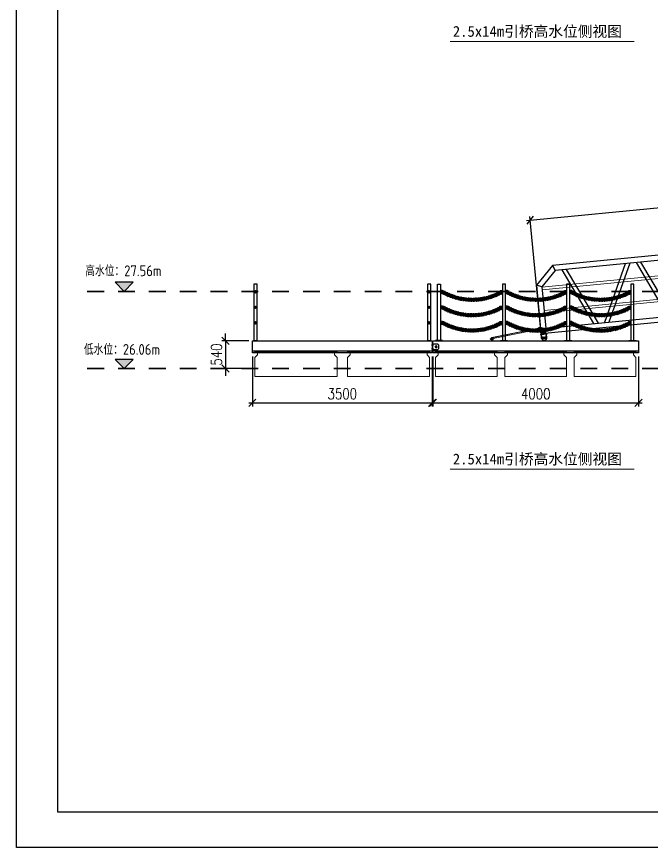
# Model space of a CAD drawing. Extents: x 8238 to 123366, y -35216 to 128109.
# Drawn here: x 11049 to 23404, y 32093 to 48257 of the extents above; entities that cross this region are included whole.
import ezdxf
from ezdxf.enums import TextEntityAlignment as Align

# ---------------------------------------------------------------- set-up
doc = ezdxf.new("R2010")
doc.units = 0
doc.header["$LTSCALE"] = 1000
doc.header["$MEASUREMENT"] = 0
doc.linetypes.add('CENTER', pattern=[2, 1.25, -0.25, 0.25, -0.25])
doc.linetypes.add('CENTER2', pattern=[28.575, 19.05, -3.175, 3.175, -3.175])
for name, color, linetype, lineweight in [('CAXA0', 7, 'Continuous', 70), ('加强板', 140, 'Continuous', 18), ('图框', 7, 'Continuous', 13), ('型材', 7, 'Continuous', 15), ('文本', 3, 'Continuous', 13), ('浮箱', 160, 'Continuous', 20), ('铝斜撑', 241, 'Continuous', 9)]:
    doc.layers.add(name, color=color, linetype=linetype, lineweight=lineweight)
for name, color, linetype in [('hjh350-1200', 170, 'Continuous'), ('标注', 9, 'Continuous'), ('铝横梁', 220, 'Continuous'), ('铝通', 4, 'Continuous')]:
    doc.layers.add(name, color=color, linetype=linetype)
doc.styles.add('HZTXT', font='txtw.shx', dxfattribs={"width": 0.8, "bigfont": 'hztxtw.shx'})
doc.styles.get("Standard").update_dxf_attribs({"font": 'gbenor.shx', "bigfont": 'gbcbig.shx'})
doc.styles.add('宋体', font='')
doc.styles.get('宋体').set_extended_font_data('SimSun')
doc.dimstyles.new('DIM-70', dxfattribs={"dimscale": 70, "dimtxt": 3, "dimasz": 2, "dimexe": 1, "dimexo": 1, "dimgap": 1, "dimtad": 1, "dimdec": 1, "dimdsep": 46, "dimtxsty": 'HZTXT', "dimblk": 'OBLIQUE', "dimcen": 0, "dimdle": 1, "dimclrd": 9, "dimclre": 9, "dimclrt": 2, "dimadec": 1, "dimazin": 0, "dimtfac": 1, "dimtdec": 1, "dimtix": 1, "dimtmove": 2, "dimatfit": 3, "dimldrblk": 'OBLIQUE', "dimfxl": 15, "dimtolj": 1, "dimtzin": 0, "dimarcsym": 1})

# ---------------------------------------------------------------- blocks, each defined once
blk = doc.blocks.new('_Oblique')
at = {"color": 0, "linetype": 'ByBlock', "lineweight": -2}
blk.add_line((-0.5, -0.5), (0.5, 0.5), dxfattribs=at)
blk = doc.blocks.new('*D372')
at = {"color": 9, "lineweight": -2, "transparency": 16777216}
for p, q in [((15638, 41645), (15638, 40673)), ((19138, 41645), (19138, 40673)), ((15568, 40743), (19208, 40743))]:
    blk.add_line(p, q, dxfattribs=at)
at = {"layer": 'Defpoints', "color": 0, "transparency": 16777216}
for p in [(15638, 41715), (19138, 41715), (19138, 40743)]:
    blk.add_point(p, dxfattribs=at)
at = {"color": 9, "lineweight": -2, "transparency": 16777216, "xscale": 140, "yscale": 140, "zscale": 140, "rotation": 180}
blk.add_blockref('_Oblique', (15638, 40743), dxfattribs=at)
at = {"color": 9, "lineweight": -2, "transparency": 16777216, "xscale": 140, "yscale": 140, "zscale": 140}
blk.add_blockref('_Oblique', (19138, 40743), dxfattribs=at)
at = {"color": 2, "transparency": 16777216, "insert": (17388, 40918), "char_height": 210, "attachment_point": 5, "style": 'HZTXT'}
blk.add_mtext('\\A1;3500', dxfattribs=at)
blk = doc.blocks.new('*U314')
at = {"layer": '浮箱'}
blk.add_lwpolyline([(-600, -250), (600, -250), (600, 120), (550, 170), (550, 220), (600, 220), (600, 250), (-600, 250), (-600, 220), (-550, 220), (-550, 170), (-600, 120)], close=True, dxfattribs=at)
blk.add_lwpolyline([(-550, 220), (550, 220)], dxfattribs=at)
blk = doc.blocks.new('*U315')
at = {"color": 0, "linetype": 'ByBlock', "lineweight": -2, "transparency": 16777216}
for p in [(0, 0), (1350, 0), (2700, 0)]:
    blk.add_blockref('*U314', p, dxfattribs=at)
blk = doc.blocks.new('*U317')
at = {"color": 5, "const_width": 30}
blk.add_lwpolyline([(166, 0), (-166, 0)], dxfattribs=at)
blk = doc.blocks.new('*U318')
at = {"color": 0, "linetype": 'ByBlock', "lineweight": -2, "transparency": 16777216}
for p in [(0, 0), (600, 0), (1200, 0), (1800, 0), (2400, 0), (3000, 0), (3600, 0), (4200, 0), (4800, 0), (5400, 0), (6000, 0), (6600, 0), (7200, 0), (7800, 0), (8400, 0), (9000, 0), (9600, 0), (10200, 0), (10800, 0), (11400, 0), (12000, 0), (12600, 0)]:
    blk.add_blockref('*U317', p, dxfattribs=at)
blk = doc.blocks.new('*U319')
at = {"color": 5, "const_width": 30}
blk.add_lwpolyline([(166, 0), (-166, 0)], dxfattribs=at)
blk = doc.blocks.new('*U320')
at = {"color": 0, "linetype": 'ByBlock', "lineweight": -2, "transparency": 16777216}
for p in [(0, 0), (600, 0), (1200, 0), (1800, 0), (2400, 0), (3000, 0), (3600, 0), (4200, 0), (4800, 0), (5400, 0), (6000, 0), (6600, 0), (7200, 0), (7800, 0), (8400, 0), (9000, 0), (9600, 0), (10200, 0), (10800, 0), (11400, 0), (12000, 0), (12600, 0), (13200, 0), (13800, 0), (14400, 0), (15000, 0), (15600, 0), (16200, 0), (16800, 0), (17400, 0), (18000, 0), (18600, 0), (19200, 0), (19800, 0), (20400, 0), (21000, 0), (21600, 0), (22200, 0)]:
    blk.add_blockref('*U319', p, dxfattribs=at)
blk = doc.blocks.new('ZZ-2')
blk.add_lwpolyline([(125607, 24331), (125517, 24331), (125497, 24311), (125497, 24236), (125517, 24216), (125607, 24216)])
blk.add_lwpolyline([(125617, 24211), (125607, 24211), (125607, 24336), (125617, 24336)], close=True)
blk.add_circle((125542, 24274), 18)
at = {"layer": 'Defpoints', "color": 1, "linetype": 'CENTER', "ltscale": 5}
for points in [[(125519, 24274), (125565, 24274)], [(125542, 24297), (125542, 24251)]]:
    blk.add_lwpolyline(points, dxfattribs=at)
at = {"layer": 'Defpoints', "color": 1, "linetype": 'CENTER', "ltscale": 2}
for points in [[(125602, 24311), (125612, 24311), (125622, 24311)], [(125602, 24236), (125612, 24236), (125622, 24236)]]:
    blk.add_lwpolyline(points, dxfattribs=at)
for points in [[(125617, 24302), (125617, 24320), (125607, 24320), (125607, 24302)], [(125617, 24227), (125617, 24245), (125607, 24245), (125607, 24227)]]:
    blk.add_lwpolyline(points, close=True, dxfattribs=at)
blk = doc.blocks.new('A$C32F71815')
at = {"layer": '铝斜撑', "linetype": 'Continuous'}
for p, q in [((3, 20), (0, 20)), ((0, 20), (0, 0)), ((40, 0), (0, 0)), ((3, 20), (3, 3)), ((40, 3), (3, 3)), ((40, 0), (40, 3))]:
    blk.add_line(p, q, dxfattribs=at)
blk = doc.blocks.new('tb')
at = {"lineweight": 0}
h = blk.add_hatch(dxfattribs=at)
h.set_pattern_fill('ANSI31', color=256, scale=0.125, style=0)
h.set_pattern_definition([(45, (-488846.90197, 126237.06756), (-0.2806330038, 0.28063300377), [])])
edge = h.paths.add_edge_path(flags=17)
edge.add_arc((0, 0), 6.5, 0, 360)
edge = h.paths.add_edge_path()
edge.add_arc((0, 0), 10, 0, 360)
for p, q in [((-15, -5), (-15, 15)), ((-15, 15), (943, 15)), ((-10, 10), (-10, -5)), ((942, 10), (-10, 10)), ((942, 10), (982, -16)), ((943, 15), (985, -12)), ((-10, -5), (-15, -5)), ((927, -10), (927, -20)), ((937, -30), (957, -30)), ((941, -23), (953, -23)), ((941, -30), (941, -23)), ((945, -23), (945, -7)), ((950, -23), (950, -7)), ((953, -30), (953, -23)), ((967, -10), (967, -20)), ((982, -16), (985, -12))]:
    blk.add_line(p, q, dxfattribs=at)
for points in [[(14, -10), (14, 10), (927, 10), (927, -10)], [(44, 10), (44, -10), (14, -10), (14, 10)], [(356, 10), (356, -10), (326, -10), (326, 10)], [(668, 10), (668, -10), (638, -10), (638, 10)]]:
    blk.add_lwpolyline(points, close=True, dxfattribs=at)
for radius in [10, 6.5]:
    blk.add_circle((0, 0), radius, dxfattribs=at)
for centre, start, end in [((937, -20), 180, 270), ((957, -20), 270, 0)]:
    blk.add_arc(centre, 10, start, end, dxfattribs=at)
blk.add_blockref('A$C32F71815', (927, -10), dxfattribs=at)
blk = doc.blocks.new('EB')
at = {"layer": '加强板'}
blk.add_lwpolyline([(1337537242, 365767056), (1337537242, 365767006), (1337537257, 365767006), (1337537267, 365767056)], close=True, dxfattribs=at)
at = {"layer": '铝通'}
blk.add_lwpolyline([(1337537285, 365767056, 0.668622), (1337537254, 365767090), (1337537162, 365767061), (1337537162, 365766981), (1337537242, 365766981)], format="xyb", close=True, dxfattribs=at)
blk.add_circle((1337537262, 365767066), 7, dxfattribs=at)
blk = doc.blocks.new('A$C1CD0366B')
at = {"color": 1, "linetype": 'CENTER', "ltscale": 0.52}
for p, q in [((46, 50), (74, 50)), ((60, 36), (60, 64))]:
    blk.add_line(p, q, dxfattribs=at)
blk.add_lwpolyline([(0, 100), (0, 0), (10, 0), (10, 100)], close=True)
blk.add_lwpolyline([(10, 100), (87, 74, -0.315452), (90, 69), (90, 31, -0.315452), (87, 26), (10, 0)], format="xyb")
blk.add_circle((60, 50), 11)
blk = doc.blocks.new('GW-R')
at = {"color": 3, "linetype": 'CENTER2'}
for p, q in [((8398, 1960), (8368, 1960)), ((8383, 1945), (8383, 1975))]:
    blk.add_line(p, q, dxfattribs=at)
at = {"color": 1, "linetype": 'CENTER', "ltscale": 0.52}
for p, q in [((8369, 1960), (8397, 1960)), ((8383, 1974), (8383, 1946))]:
    blk.add_line(p, q, dxfattribs=at)
blk.add_lwpolyline([(8443, 2035), (8323, 2035), (8323, 2025), (8443, 2025)], close=True)
at = {"color": 0}
for points in [[(8360, 1942), (8323, 2025)], [(8406, 1942), (8443, 2025)]]:
    blk.add_lwpolyline(points, dxfattribs=at)
blk.add_lwpolyline([(8406, 1942, -0.317501), (8397, 1935), (8370, 1935, -0.317501), (8360, 1942)], format="xyb")
blk.add_circle((8383, 1960), 9)
blk.add_circle((8383, 1960), 9)
blk.add_arc((8383, 1960), 55, 144.9944, 35.0056)
blk = doc.blocks.new('*U292')
at = {"layer": '铝横梁', "color": 6}
for points in [[(-664, 550), (-151, -550)], [(-576, 550), (-62, -550)], [(576, 550), (62, -550)], [(664, 550), (151, -550)]]:
    blk.add_lwpolyline(points, dxfattribs=at)
blk = doc.blocks.new('*U293')
at = {"layer": '标注', "color": 0, "linetype": 'ByBlock', "lineweight": -2, "transparency": 16777216}
for p in [(0, 0), (1454, 0), (2908, 0), (4362, 0), (5816, 0), (7270, 0), (8724, 0), (10178, 0), (11632, 0)]:
    blk.add_blockref('*U292', p, dxfattribs=at)
blk = doc.blocks.new('ythg')
at = {"layer": '型材', "elevation": 0}
for points in [[(709707, 79355), (723507, 79355), (723507, 79305), (709707, 79305)], [(709707, 78905), (723507, 78905), (723507, 78855), (709707, 78855)]]:
    blk.add_lwpolyline(points, close=True, dxfattribs=at)
at = {"layer": '铝通', "color": 4, "elevation": 0}
for points in [[(723607, 78555), (723607, 79405), (723257, 79755), (709957, 79755), (709607, 79405), (709607, 78555)], [(709957, 79755), (709998, 79655)], [(723215, 79655), (723257, 79755)], [(723507, 78555), (723507, 79364), (723215, 79655), (709998, 79655), (709707, 79364), (709707, 78555)], [(709707, 79364), (709607, 79405)], [(723507, 79364), (723607, 79405)], [(709607, 78555), (723607, 78555), (723607, 78455), (709607, 78455), (709607, 78555)]]:
    blk.add_lwpolyline(points, dxfattribs=at)
at = {"layer": '铝通'}
blk.add_circle((709587, 78560, 0), 7, dxfattribs=at)
blk.add_blockref('GW-R', (701274, 76420, 0))
at = {"layer": '图框', "rotation": 270}
blk.add_blockref('A$C1CD0366B', (723497, 78455, 0), dxfattribs=at)
at = {"layer": '型材', "color": 22, "xscale": -1}
blk.add_blockref('EB', (1338246849, -365688506, 0), dxfattribs=at)
at = {"layer": '型材', "color": 22}
blk.add_blockref('EB', (-1336813636, -365688506, 0), dxfattribs=at)
at = {"layer": '标注', "color": 4, "linetype": 'ByBlock'}
blk.add_blockref('*U293', (710791, 79105, 0), dxfattribs=at)
blk = doc.blocks.new('*U316')
at = {"layer": '浮箱'}
blk.add_lwpolyline([(-800, -250), (800, -250), (800, 120), (750, 170), (750, 220), (800, 220), (800, 250), (-800, 250), (-800, 220), (-750, 220), (-750, 170), (-800, 120)], close=True, dxfattribs=at)
blk.add_lwpolyline([(-750, 220), (750, 220)], dxfattribs=at)
blk = doc.blocks.new('*U313')
at = {"color": 0, "linetype": 'ByBlock', "lineweight": -2, "transparency": 16777216}
for p in [(0, 0), (1800, 0)]:
    blk.add_blockref('*U316', p, dxfattribs=at)
blk = doc.blocks.new('*D373')
at = {"color": 9, "lineweight": -2, "transparency": 16777216}
for p, q in [((15115, 41951), (15115, 42091)), ((15568, 41951), (15045, 41951)), ((15115, 41951), (15115, 41411)), ((15568, 41411), (15045, 41411)), ((15115, 41411), (15115, 41271))]:
    blk.add_line(p, q, dxfattribs=at)
at = {"layer": 'Defpoints', "color": 0, "transparency": 16777216}
for p in [(15638, 41951), (15115, 41411), (15638, 41411)]:
    blk.add_point(p, dxfattribs=at)
at = {"color": 9, "lineweight": -2, "transparency": 16777216, "xscale": 140, "yscale": 140, "zscale": 140}
for p, rotation in [((15115, 41951), 270), ((15115, 41411), 90)]:
    blk.add_blockref('_Oblique', p, dxfattribs=dict(at, rotation=rotation))
at = {"color": 2, "transparency": 16777216, "insert": (14940, 41681), "char_height": 210, "attachment_point": 5, "rotation": 90, "style": 'HZTXT'}
blk.add_mtext('\\A1;540', dxfattribs=at)
blk = doc.blocks.new('*D463')
at = {"color": 9, "lineweight": -2, "transparency": 16777216}
for p, q in [((19153, 41645), (19153, 40673)), ((23153, 41645), (23153, 40673)), ((19083, 40743), (23223, 40743))]:
    blk.add_line(p, q, dxfattribs=at)
at = {"layer": 'Defpoints', "color": 0, "transparency": 16777216}
for p in [(19153, 41715), (23153, 41715), (23153, 40743)]:
    blk.add_point(p, dxfattribs=at)
at = {"color": 9, "lineweight": -2, "transparency": 16777216, "xscale": 140, "yscale": 140, "zscale": 140, "rotation": 180}
blk.add_blockref('_Oblique', (19153, 40743), dxfattribs=at)
at = {"color": 9, "lineweight": -2, "transparency": 16777216, "xscale": 140, "yscale": 140, "zscale": 140}
blk.add_blockref('_Oblique', (23153, 40743), dxfattribs=at)
at = {"color": 2, "transparency": 16777216, "insert": (21153, 40918), "char_height": 210, "attachment_point": 5, "style": 'HZTXT'}
blk.add_mtext('\\A1;4000', dxfattribs=at)
blk = doc.blocks.new('*D465')
at = {"color": 9, "lineweight": -2, "transparency": 16777216}
for p, q in [((20973, 44291), (35046, 45663)), ((35185, 43513), (34970, 45726)), ((21251, 42155), (21036, 44367))]:
    blk.add_line(p, q, dxfattribs=at)
at = {"layer": 'Defpoints', "color": 0, "transparency": 16777216}
for p in [(34977, 45656), (35192, 43443), (21258, 42085)]:
    blk.add_point(p, dxfattribs=at)
at = {"color": 9, "lineweight": -2, "transparency": 16777216, "xscale": 140, "yscale": 140, "zscale": 140}
for p, rotation in [((34977, 45656), 5.568567012249784), ((21043, 44297), 185.5685670122498)]:
    blk.add_blockref('_Oblique', p, dxfattribs=dict(at, rotation=rotation))
at = {"color": 2, "transparency": 16777216, "insert": (27993, 45151), "char_height": 210, "attachment_point": 5, "rotation": 5.5686, "style": 'HZTXT'}
blk.add_mtext('\\A1;14000', dxfattribs=at)
blk = doc.blocks.new('*U136')
blk.add_lwpolyline([(-25, 25), (-25, -25), (15, -25), (25, -15), (25, 15), (15, 25), (-25, 25)])
blk.add_circle((0, 0), 10)
blk = doc.blocks.new('*U137')
at = {"color": 0, "linetype": 'ByBlock', "lineweight": -2, "transparency": 16777216}
for p in [(0, 600), (0, 300), (0, 0)]:
    blk.add_blockref('*U136', p, dxfattribs=at)
blk = doc.blocks.new('*U134')
blk.add_lwpolyline([(-25, 25), (-25, -25), (15, -25), (25, -15), (25, 15), (15, 25), (-25, 25)])
blk.add_circle((0, 0), 10)
blk = doc.blocks.new('*U135')
at = {"color": 0, "linetype": 'ByBlock', "lineweight": -2, "transparency": 16777216}
for p in [(0, 600), (0, 300), (0, 0)]:
    blk.add_blockref('*U134', p, dxfattribs=at)
blk = doc.blocks.new('LG-LZ')
at = {"color": 7}
for points in [[(1136941, 2514484), (1137081, 2514484), (1137081, 2514478), (1136941, 2514478), (1136941, 2514484)], [(1136955, 2514484), (1136955, 2514478)], [(1136962, 2514489), (1136962, 2514473)], [(1136969, 2514484), (1136969, 2514478)], [(1137053, 2514484), (1137053, 2514478)], [(1137060, 2514489), (1137060, 2514473)], [(1137067, 2514484), (1137067, 2514478)]]:
    blk.add_lwpolyline(points, dxfattribs=at)
at = {"layer": 'hjh350-1200', "color": 6}
blk.add_lwpolyline([(1137041, 2515578), (1136981, 2515578), (1136981, 2514484), (1137041, 2514484)], close=True, dxfattribs=at)
at = {"xscale": -1}
blk.add_blockref('*U135', (1136956, 2514828), dxfattribs=at)
blk.add_blockref('*U137', (1137066, 2514828))
blk = doc.blocks.new('*U309')
at = {"layer": 'CAXA0'}
for p, q in [((23, 14), (36, 14)), ((36, 6), (23, 6)), ((72, 16), (86, 17)), ((86, 9), (73, 8)), ((37, -5), (23, -5)), ((37, -13), (23, -13)), ((87, -2), (73, -3)), ((87, -10), (74, -11))]:
    blk.add_line(p, q, dxfattribs=at)
blk.add_lwpolyline([(72, 6), (40, 5, 1), (40, -3), (72, -2, 1), (72, 6)], format="xyb", dxfattribs=at)
for centre, radius, start, end in [((23, 1), 13.3, 90.9188, 163.4612), ((23, 1), 5.33, 90.9188, 132.3284), ((36, 1), 13.3, 19.6243, 90.9188), ((36, 1), 13.3, 19.6243, 90.9188), ((36, 1), 5.33, 49.5092, 90.9188), ((36, 1), 5.33, 49.5092, 90.9188), ((73, 3), 13.3, 93.1606, 165.703), ((73, 3), 5.33, 93.1606, 134.5702), ((86, 3), 13.3, 20.6182, 93.1606), ((86, 3), 13.3, 20.6182, 93.1606), ((86, 3), 5.33, 51.751, 93.1606), ((86, 3), 5.33, 51.751, 93.1606), ((23, 1), 13.3, 198.3764, 270.9188), ((23, 1), 5.33, 229.5092, 270.9188), ((36, 1), 5.33, 270.9188, 312.3284), ((36, 1), 13.3, 270.9188, 344.7109), ((36, 1), 5.33, 270.9188, 312.3284), ((36, 1), 13.3, 270.9188, 344.7109), ((73, 3), 13.3, 200.6182, 273.1606), ((73, 3), 5.33, 231.751, 273.1606), ((86, 3), 13.3, 273.1606, 345.703), ((86, 3), 13.3, 273.1606, 345.703), ((86, 3), 5.33, 273.1606, 314.5702), ((86, 3), 5.33, 273.1606, 314.5702)]:
    blk.add_arc(centre, radius, start, end, dxfattribs=at)
blk = doc.blocks.new('*U310')
at = {"color": 0, "linetype": 'ByBlock', "lineweight": -2, "transparency": 16777216}
for p, rotation in [((1133087, 2514792), 332.1169999690284), ((1133132, 2514770), 334.5752915565449), ((1133178, 2514749), 337.0335831440608), ((1133224, 2514731), 339.4918747315768), ((1133271, 2514714), 341.9501663190929), ((1133319, 2514700), 344.408457906609), ((1133368, 2514687), 346.8667494941251), ((1133417, 2514677), 349.3250410816411), ((1133765, 2514665), 6.533082194252587), ((1133815, 2514671), 8.99137378176869), ((1133864, 2514680), 11.44966536928477), ((1133913, 2514691), 13.90795695680105), ((1133961, 2514704), 16.36624854431703), ((1134008, 2514719), 18.824540131833), ((1134055, 2514736), 21.28283171934912), ((1134102, 2514756), 23.74112330686542), ((1134147, 2514777), 26.19941489438151), ((1133466, 2514669), 351.783332669157), ((1133516, 2514663), 354.2416242566727), ((1133565, 2514659), 356.699915844189), ((1133615, 2514657), 359.1582074317055), ((1133665, 2514657), 1.616499019220556), ((1133715, 2514660), 4.074790606736444)]:
    blk.add_blockref('*U309', p, dxfattribs=dict(at, rotation=rotation))
blk = doc.blocks.new('*U311')
at = {"layer": 'CAXA0'}
for p, q in [((23, 14), (36, 14)), ((36, 6), (23, 6)), ((72, 16), (86, 17)), ((86, 9), (73, 8)), ((37, -5), (23, -5)), ((37, -13), (23, -13)), ((87, -2), (73, -3)), ((87, -10), (74, -11))]:
    blk.add_line(p, q, dxfattribs=at)
blk.add_lwpolyline([(72, 6), (40, 5, 1), (40, -3), (72, -2, 1), (72, 6)], format="xyb", dxfattribs=at)
for centre, radius, start, end in [((23, 1), 13.3, 90.9188, 163.4612), ((23, 1), 5.33, 90.9188, 132.3284), ((36, 1), 13.3, 19.6243, 90.9188), ((36, 1), 13.3, 19.6243, 90.9188), ((36, 1), 5.33, 49.5092, 90.9188), ((36, 1), 5.33, 49.5092, 90.9188), ((73, 3), 13.3, 93.1606, 165.703), ((73, 3), 5.33, 93.1606, 134.5702), ((86, 3), 13.3, 20.6182, 93.1606), ((86, 3), 13.3, 20.6182, 93.1606), ((86, 3), 5.33, 51.751, 93.1606), ((86, 3), 5.33, 51.751, 93.1606), ((23, 1), 13.3, 198.3764, 270.9188), ((23, 1), 5.33, 229.5092, 270.9188), ((36, 1), 5.33, 270.9188, 312.3284), ((36, 1), 13.3, 270.9188, 344.7109), ((36, 1), 5.33, 270.9188, 312.3284), ((36, 1), 13.3, 270.9188, 344.7109), ((73, 3), 13.3, 200.6182, 273.1606), ((73, 3), 5.33, 231.751, 273.1606), ((86, 3), 13.3, 273.1606, 345.703), ((86, 3), 13.3, 273.1606, 345.703), ((86, 3), 5.33, 273.1606, 314.5702), ((86, 3), 5.33, 273.1606, 314.5702)]:
    blk.add_arc(centre, radius, start, end, dxfattribs=at)
blk = doc.blocks.new('*U299')
at = {"color": 0, "linetype": 'ByBlock', "lineweight": -2, "transparency": 16777216}
for p, rotation in [((1133087, 2514792), 332.1169999690284), ((1133132, 2514770), 334.5752915565449), ((1133178, 2514749), 337.0335831440608), ((1133224, 2514731), 339.4918747315768), ((1133271, 2514714), 341.9501663190929), ((1133319, 2514700), 344.408457906609), ((1133368, 2514687), 346.8667494941251), ((1133417, 2514677), 349.3250410816411), ((1133765, 2514665), 6.533082194252587), ((1133815, 2514671), 8.99137378176869), ((1133864, 2514680), 11.44966536928477), ((1133913, 2514691), 13.90795695680105), ((1133961, 2514704), 16.36624854431703), ((1134008, 2514719), 18.824540131833), ((1134055, 2514736), 21.28283171934912), ((1134102, 2514756), 23.74112330686542), ((1134147, 2514777), 26.19941489438151), ((1133466, 2514669), 351.783332669157), ((1133516, 2514663), 354.2416242566727), ((1133565, 2514659), 356.699915844189), ((1133615, 2514657), 359.1582074317055), ((1133665, 2514657), 1.616499019220556), ((1133715, 2514660), 4.074790606736444)]:
    blk.add_blockref('*U311', p, dxfattribs=dict(at, rotation=rotation))
blk = doc.blocks.new('*U306')
at = {"layer": 'CAXA0'}
for p, q in [((23, 14), (36, 14)), ((36, 6), (23, 6)), ((72, 16), (86, 17)), ((86, 9), (73, 8)), ((37, -5), (23, -5)), ((37, -13), (23, -13)), ((87, -2), (73, -3)), ((87, -10), (74, -11))]:
    blk.add_line(p, q, dxfattribs=at)
blk.add_lwpolyline([(72, 6), (40, 5, 1), (40, -3), (72, -2, 1), (72, 6)], format="xyb", dxfattribs=at)
for centre, radius, start, end in [((23, 1), 13.3, 90.9188, 163.4612), ((23, 1), 5.33, 90.9188, 132.3284), ((36, 1), 13.3, 19.6243, 90.9188), ((36, 1), 13.3, 19.6243, 90.9188), ((36, 1), 5.33, 49.5092, 90.9188), ((36, 1), 5.33, 49.5092, 90.9188), ((73, 3), 13.3, 93.1606, 165.703), ((73, 3), 5.33, 93.1606, 134.5702), ((86, 3), 13.3, 20.6182, 93.1606), ((86, 3), 13.3, 20.6182, 93.1606), ((86, 3), 5.33, 51.751, 93.1606), ((86, 3), 5.33, 51.751, 93.1606), ((23, 1), 13.3, 198.3764, 270.9188), ((23, 1), 5.33, 229.5092, 270.9188), ((36, 1), 5.33, 270.9188, 312.3284), ((36, 1), 13.3, 270.9188, 344.7109), ((36, 1), 5.33, 270.9188, 312.3284), ((36, 1), 13.3, 270.9188, 344.7109), ((73, 3), 13.3, 200.6182, 273.1606), ((73, 3), 5.33, 231.751, 273.1606), ((86, 3), 13.3, 273.1606, 345.703), ((86, 3), 13.3, 273.1606, 345.703), ((86, 3), 5.33, 273.1606, 314.5702), ((86, 3), 5.33, 273.1606, 314.5702)]:
    blk.add_arc(centre, radius, start, end, dxfattribs=at)
blk = doc.blocks.new('*U308')
at = {"color": 0, "linetype": 'ByBlock', "lineweight": -2, "transparency": 16777216}
for p, rotation in [((1133087, 2514792), 332.1169999690284), ((1133132, 2514770), 334.5752915565449), ((1133178, 2514749), 337.0335831440608), ((1133224, 2514731), 339.4918747315768), ((1133271, 2514714), 341.9501663190929), ((1133319, 2514700), 344.408457906609), ((1133368, 2514687), 346.8667494941251), ((1133417, 2514677), 349.3250410816411), ((1133765, 2514665), 6.533082194252587), ((1133815, 2514671), 8.99137378176869), ((1133864, 2514680), 11.44966536928477), ((1133913, 2514691), 13.90795695680105), ((1133961, 2514704), 16.36624854431703), ((1134008, 2514719), 18.824540131833), ((1134055, 2514736), 21.28283171934912), ((1134102, 2514756), 23.74112330686542), ((1134147, 2514777), 26.19941489438151), ((1133466, 2514669), 351.783332669157), ((1133516, 2514663), 354.2416242566727), ((1133565, 2514659), 356.699915844189), ((1133615, 2514657), 359.1582074317055), ((1133665, 2514657), 1.616499019220556), ((1133715, 2514660), 4.074790606736444)]:
    blk.add_blockref('*U306', p, dxfattribs=dict(at, rotation=rotation))
blk = doc.blocks.new('*U296')
at = {"layer": 'CAXA0'}
for p, q in [((23, 14), (36, 14)), ((36, 6), (23, 6)), ((72, 16), (86, 17)), ((86, 9), (73, 8)), ((37, -5), (23, -5)), ((37, -13), (23, -13)), ((87, -2), (73, -3)), ((87, -10), (74, -11))]:
    blk.add_line(p, q, dxfattribs=at)
blk.add_lwpolyline([(72, 6), (40, 5, 1), (40, -3), (72, -2, 1), (72, 6)], format="xyb", dxfattribs=at)
for centre, radius, start, end in [((23, 1), 13.3, 90.9188, 163.4612), ((23, 1), 5.33, 90.9188, 132.3284), ((36, 1), 13.3, 19.6243, 90.9188), ((36, 1), 13.3, 19.6243, 90.9188), ((36, 1), 5.33, 49.5092, 90.9188), ((36, 1), 5.33, 49.5092, 90.9188), ((73, 3), 13.3, 93.1606, 165.703), ((73, 3), 5.33, 93.1606, 134.5702), ((86, 3), 13.3, 20.6182, 93.1606), ((86, 3), 13.3, 20.6182, 93.1606), ((86, 3), 5.33, 51.751, 93.1606), ((86, 3), 5.33, 51.751, 93.1606), ((23, 1), 13.3, 198.3764, 270.9188), ((23, 1), 5.33, 229.5092, 270.9188), ((36, 1), 5.33, 270.9188, 312.3284), ((36, 1), 13.3, 270.9188, 344.7109), ((36, 1), 5.33, 270.9188, 312.3284), ((36, 1), 13.3, 270.9188, 344.7109), ((73, 3), 13.3, 200.6182, 273.1606), ((73, 3), 5.33, 231.751, 273.1606), ((86, 3), 13.3, 273.1606, 345.703), ((86, 3), 13.3, 273.1606, 345.703), ((86, 3), 5.33, 273.1606, 314.5702), ((86, 3), 5.33, 273.1606, 314.5702)]:
    blk.add_arc(centre, radius, start, end, dxfattribs=at)
blk = doc.blocks.new('*U297')
at = {"color": 0, "linetype": 'ByBlock', "lineweight": -2, "transparency": 16777216}
for p, rotation in [((1133087, 2514792), 332.1169999690284), ((1133132, 2514770), 334.5752915565449), ((1133178, 2514749), 337.0335831440608), ((1133224, 2514731), 339.4918747315768), ((1133271, 2514714), 341.9501663190929), ((1133319, 2514700), 344.408457906609), ((1133368, 2514687), 346.8667494941251), ((1133417, 2514677), 349.3250410816411), ((1133765, 2514665), 6.533082194252587), ((1133815, 2514671), 8.99137378176869), ((1133864, 2514680), 11.44966536928477), ((1133913, 2514691), 13.90795695680105), ((1133961, 2514704), 16.36624854431703), ((1134008, 2514719), 18.824540131833), ((1134055, 2514736), 21.28283171934912), ((1134102, 2514756), 23.74112330686542), ((1134147, 2514777), 26.19941489438151), ((1133466, 2514669), 351.783332669157), ((1133516, 2514663), 354.2416242566727), ((1133565, 2514659), 356.699915844189), ((1133615, 2514657), 359.1582074317055), ((1133665, 2514657), 1.616499019220556), ((1133715, 2514660), 4.074790606736444)]:
    blk.add_blockref('*U296', p, dxfattribs=dict(at, rotation=rotation))
blk = doc.blocks.new('*U298')
at = {"layer": 'CAXA0'}
for p, q in [((23, 14), (36, 14)), ((36, 6), (23, 6)), ((72, 16), (86, 17)), ((86, 9), (73, 8)), ((37, -5), (23, -5)), ((37, -13), (23, -13)), ((87, -2), (73, -3)), ((87, -10), (74, -11))]:
    blk.add_line(p, q, dxfattribs=at)
blk.add_lwpolyline([(72, 6), (40, 5, 1), (40, -3), (72, -2, 1), (72, 6)], format="xyb", dxfattribs=at)
for centre, radius, start, end in [((23, 1), 13.3, 90.9188, 163.4612), ((23, 1), 5.33, 90.9188, 132.3284), ((36, 1), 13.3, 19.6243, 90.9188), ((36, 1), 13.3, 19.6243, 90.9188), ((36, 1), 5.33, 49.5092, 90.9188), ((36, 1), 5.33, 49.5092, 90.9188), ((73, 3), 13.3, 93.1606, 165.703), ((73, 3), 5.33, 93.1606, 134.5702), ((86, 3), 13.3, 20.6182, 93.1606), ((86, 3), 13.3, 20.6182, 93.1606), ((86, 3), 5.33, 51.751, 93.1606), ((86, 3), 5.33, 51.751, 93.1606), ((23, 1), 13.3, 198.3764, 270.9188), ((23, 1), 5.33, 229.5092, 270.9188), ((36, 1), 5.33, 270.9188, 312.3284), ((36, 1), 13.3, 270.9188, 344.7109), ((36, 1), 5.33, 270.9188, 312.3284), ((36, 1), 13.3, 270.9188, 344.7109), ((73, 3), 13.3, 200.6182, 273.1606), ((73, 3), 5.33, 231.751, 273.1606), ((86, 3), 13.3, 273.1606, 345.703), ((86, 3), 13.3, 273.1606, 345.703), ((86, 3), 5.33, 273.1606, 314.5702), ((86, 3), 5.33, 273.1606, 314.5702)]:
    blk.add_arc(centre, radius, start, end, dxfattribs=at)
blk = doc.blocks.new('*U302')
at = {"color": 0, "linetype": 'ByBlock', "lineweight": -2, "transparency": 16777216}
for p, rotation in [((1133087, 2514792), 332.1169999690284), ((1133132, 2514770), 334.5752915565449), ((1133178, 2514749), 337.0335831440608), ((1133224, 2514731), 339.4918747315768), ((1133271, 2514714), 341.9501663190929), ((1133319, 2514700), 344.408457906609), ((1133368, 2514687), 346.8667494941251), ((1133417, 2514677), 349.3250410816411), ((1133765, 2514665), 6.533082194252587), ((1133815, 2514671), 8.99137378176869), ((1133864, 2514680), 11.44966536928477), ((1133913, 2514691), 13.90795695680105), ((1133961, 2514704), 16.36624854431703), ((1134008, 2514719), 18.824540131833), ((1134055, 2514736), 21.28283171934912), ((1134102, 2514756), 23.74112330686542), ((1134147, 2514777), 26.19941489438151), ((1133466, 2514669), 351.783332669157), ((1133516, 2514663), 354.2416242566727), ((1133565, 2514659), 356.699915844189), ((1133615, 2514657), 359.1582074317055), ((1133665, 2514657), 1.616499019220556), ((1133715, 2514660), 4.074790606736444)]:
    blk.add_blockref('*U298', p, dxfattribs=dict(at, rotation=rotation))
blk = doc.blocks.new('*U303')
at = {"layer": 'CAXA0'}
for p, q in [((23, 14), (36, 14)), ((36, 6), (23, 6)), ((72, 16), (86, 17)), ((86, 9), (73, 8)), ((37, -5), (23, -5)), ((37, -13), (23, -13)), ((87, -2), (73, -3)), ((87, -10), (74, -11))]:
    blk.add_line(p, q, dxfattribs=at)
blk.add_lwpolyline([(72, 6), (40, 5, 1), (40, -3), (72, -2, 1), (72, 6)], format="xyb", dxfattribs=at)
for centre, radius, start, end in [((23, 1), 13.3, 90.9188, 163.4612), ((23, 1), 5.33, 90.9188, 132.3284), ((36, 1), 13.3, 19.6243, 90.9188), ((36, 1), 13.3, 19.6243, 90.9188), ((36, 1), 5.33, 49.5092, 90.9188), ((36, 1), 5.33, 49.5092, 90.9188), ((73, 3), 13.3, 93.1606, 165.703), ((73, 3), 5.33, 93.1606, 134.5702), ((86, 3), 13.3, 20.6182, 93.1606), ((86, 3), 13.3, 20.6182, 93.1606), ((86, 3), 5.33, 51.751, 93.1606), ((86, 3), 5.33, 51.751, 93.1606), ((23, 1), 13.3, 198.3764, 270.9188), ((23, 1), 5.33, 229.5092, 270.9188), ((36, 1), 5.33, 270.9188, 312.3284), ((36, 1), 13.3, 270.9188, 344.7109), ((36, 1), 5.33, 270.9188, 312.3284), ((36, 1), 13.3, 270.9188, 344.7109), ((73, 3), 13.3, 200.6182, 273.1606), ((73, 3), 5.33, 231.751, 273.1606), ((86, 3), 13.3, 273.1606, 345.703), ((86, 3), 13.3, 273.1606, 345.703), ((86, 3), 5.33, 273.1606, 314.5702), ((86, 3), 5.33, 273.1606, 314.5702)]:
    blk.add_arc(centre, radius, start, end, dxfattribs=at)
blk = doc.blocks.new('*U295')
at = {"color": 0, "linetype": 'ByBlock', "lineweight": -2, "transparency": 16777216}
for p, rotation in [((1133087, 2514792), 332.1169999690284), ((1133132, 2514770), 334.5752915565449), ((1133178, 2514749), 337.0335831440608), ((1133224, 2514731), 339.4918747315768), ((1133271, 2514714), 341.9501663190929), ((1133319, 2514700), 344.408457906609), ((1133368, 2514687), 346.8667494941251), ((1133417, 2514677), 349.3250410816411), ((1133765, 2514665), 6.533082194252587), ((1133815, 2514671), 8.99137378176869), ((1133864, 2514680), 11.44966536928477), ((1133913, 2514691), 13.90795695680105), ((1133961, 2514704), 16.36624854431703), ((1134008, 2514719), 18.824540131833), ((1134055, 2514736), 21.28283171934912), ((1134102, 2514756), 23.74112330686542), ((1134147, 2514777), 26.19941489438151), ((1133466, 2514669), 351.783332669157), ((1133516, 2514663), 354.2416242566727), ((1133565, 2514659), 356.699915844189), ((1133615, 2514657), 359.1582074317055), ((1133665, 2514657), 1.616499019220556), ((1133715, 2514660), 4.074790606736444)]:
    blk.add_blockref('*U303', p, dxfattribs=dict(at, rotation=rotation))
blk = doc.blocks.new('*U307')
at = {"layer": 'CAXA0'}
for p, q in [((23, 14), (36, 14)), ((36, 6), (23, 6)), ((72, 16), (86, 17)), ((86, 9), (73, 8)), ((37, -5), (23, -5)), ((37, -13), (23, -13)), ((87, -2), (73, -3)), ((87, -10), (74, -11))]:
    blk.add_line(p, q, dxfattribs=at)
blk.add_lwpolyline([(72, 6), (40, 5, 1), (40, -3), (72, -2, 1), (72, 6)], format="xyb", dxfattribs=at)
for centre, radius, start, end in [((23, 1), 13.3, 90.9188, 163.4612), ((23, 1), 5.33, 90.9188, 132.3284), ((36, 1), 13.3, 19.6243, 90.9188), ((36, 1), 13.3, 19.6243, 90.9188), ((36, 1), 5.33, 49.5092, 90.9188), ((36, 1), 5.33, 49.5092, 90.9188), ((73, 3), 13.3, 93.1606, 165.703), ((73, 3), 5.33, 93.1606, 134.5702), ((86, 3), 13.3, 20.6182, 93.1606), ((86, 3), 13.3, 20.6182, 93.1606), ((86, 3), 5.33, 51.751, 93.1606), ((86, 3), 5.33, 51.751, 93.1606), ((23, 1), 13.3, 198.3764, 270.9188), ((23, 1), 5.33, 229.5092, 270.9188), ((36, 1), 5.33, 270.9188, 312.3284), ((36, 1), 13.3, 270.9188, 344.7109), ((36, 1), 5.33, 270.9188, 312.3284), ((36, 1), 13.3, 270.9188, 344.7109), ((73, 3), 13.3, 200.6182, 273.1606), ((73, 3), 5.33, 231.751, 273.1606), ((86, 3), 13.3, 273.1606, 345.703), ((86, 3), 13.3, 273.1606, 345.703), ((86, 3), 5.33, 273.1606, 314.5702), ((86, 3), 5.33, 273.1606, 314.5702)]:
    blk.add_arc(centre, radius, start, end, dxfattribs=at)
blk = doc.blocks.new('*U300')
at = {"color": 0, "linetype": 'ByBlock', "lineweight": -2, "transparency": 16777216}
for p, rotation in [((1133087, 2514792), 332.1169999690284), ((1133132, 2514770), 334.5752915565449), ((1133178, 2514749), 337.0335831440608), ((1133224, 2514731), 339.4918747315768), ((1133271, 2514714), 341.9501663190929), ((1133319, 2514700), 344.408457906609), ((1133368, 2514687), 346.8667494941251), ((1133417, 2514677), 349.3250410816411), ((1133765, 2514665), 6.533082194252587), ((1133815, 2514671), 8.99137378176869), ((1133864, 2514680), 11.44966536928477), ((1133913, 2514691), 13.90795695680105), ((1133961, 2514704), 16.36624854431703), ((1134008, 2514719), 18.824540131833), ((1134055, 2514736), 21.28283171934912), ((1134102, 2514756), 23.74112330686542), ((1134147, 2514777), 26.19941489438151), ((1133466, 2514669), 351.783332669157), ((1133516, 2514663), 354.2416242566727), ((1133565, 2514659), 356.699915844189), ((1133615, 2514657), 359.1582074317055), ((1133665, 2514657), 1.616499019220556), ((1133715, 2514660), 4.074790606736444)]:
    blk.add_blockref('*U307', p, dxfattribs=dict(at, rotation=rotation))
blk = doc.blocks.new('*U301')
at = {"layer": 'CAXA0'}
for p, q in [((23, 14), (36, 14)), ((36, 6), (23, 6)), ((72, 16), (86, 17)), ((86, 9), (73, 8)), ((37, -5), (23, -5)), ((37, -13), (23, -13)), ((87, -2), (73, -3)), ((87, -10), (74, -11))]:
    blk.add_line(p, q, dxfattribs=at)
blk.add_lwpolyline([(72, 6), (40, 5, 1), (40, -3), (72, -2, 1), (72, 6)], format="xyb", dxfattribs=at)
for centre, radius, start, end in [((23, 1), 13.3, 90.9188, 163.4612), ((23, 1), 5.33, 90.9188, 132.3284), ((36, 1), 13.3, 19.6243, 90.9188), ((36, 1), 13.3, 19.6243, 90.9188), ((36, 1), 5.33, 49.5092, 90.9188), ((36, 1), 5.33, 49.5092, 90.9188), ((73, 3), 13.3, 93.1606, 165.703), ((73, 3), 5.33, 93.1606, 134.5702), ((86, 3), 13.3, 20.6182, 93.1606), ((86, 3), 13.3, 20.6182, 93.1606), ((86, 3), 5.33, 51.751, 93.1606), ((86, 3), 5.33, 51.751, 93.1606), ((23, 1), 13.3, 198.3764, 270.9188), ((23, 1), 5.33, 229.5092, 270.9188), ((36, 1), 5.33, 270.9188, 312.3284), ((36, 1), 13.3, 270.9188, 344.7109), ((36, 1), 5.33, 270.9188, 312.3284), ((36, 1), 13.3, 270.9188, 344.7109), ((73, 3), 13.3, 200.6182, 273.1606), ((73, 3), 5.33, 231.751, 273.1606), ((86, 3), 13.3, 273.1606, 345.703), ((86, 3), 13.3, 273.1606, 345.703), ((86, 3), 5.33, 273.1606, 314.5702), ((86, 3), 5.33, 273.1606, 314.5702)]:
    blk.add_arc(centre, radius, start, end, dxfattribs=at)
blk = doc.blocks.new('*U304')
at = {"color": 0, "linetype": 'ByBlock', "lineweight": -2, "transparency": 16777216}
for p, rotation in [((1133087, 2514792), 332.1169999690284), ((1133132, 2514770), 334.5752915565449), ((1133178, 2514749), 337.0335831440608), ((1133224, 2514731), 339.4918747315768), ((1133271, 2514714), 341.9501663190929), ((1133319, 2514700), 344.408457906609), ((1133368, 2514687), 346.8667494941251), ((1133417, 2514677), 349.3250410816411), ((1133765, 2514665), 6.533082194252587), ((1133815, 2514671), 8.99137378176869), ((1133864, 2514680), 11.44966536928477), ((1133913, 2514691), 13.90795695680105), ((1133961, 2514704), 16.36624854431703), ((1134008, 2514719), 18.824540131833), ((1134055, 2514736), 21.28283171934912), ((1134102, 2514756), 23.74112330686542), ((1134147, 2514777), 26.19941489438151), ((1133466, 2514669), 351.783332669157), ((1133516, 2514663), 354.2416242566727), ((1133565, 2514659), 356.699915844189), ((1133615, 2514657), 359.1582074317055), ((1133665, 2514657), 1.616499019220556), ((1133715, 2514660), 4.074790606736444)]:
    blk.add_blockref('*U301', p, dxfattribs=dict(at, rotation=rotation))
blk = doc.blocks.new('*U305')
at = {"layer": 'CAXA0'}
for p, q in [((23, 14), (36, 14)), ((36, 6), (23, 6)), ((72, 16), (86, 17)), ((86, 9), (73, 8)), ((37, -5), (23, -5)), ((37, -13), (23, -13)), ((87, -2), (73, -3)), ((87, -10), (74, -11))]:
    blk.add_line(p, q, dxfattribs=at)
blk.add_lwpolyline([(72, 6), (40, 5, 1), (40, -3), (72, -2, 1), (72, 6)], format="xyb", dxfattribs=at)
for centre, radius, start, end in [((23, 1), 13.3, 90.9188, 163.4612), ((23, 1), 5.33, 90.9188, 132.3284), ((36, 1), 13.3, 19.6243, 90.9188), ((36, 1), 13.3, 19.6243, 90.9188), ((36, 1), 5.33, 49.5092, 90.9188), ((36, 1), 5.33, 49.5092, 90.9188), ((73, 3), 13.3, 93.1606, 165.703), ((73, 3), 5.33, 93.1606, 134.5702), ((86, 3), 13.3, 20.6182, 93.1606), ((86, 3), 13.3, 20.6182, 93.1606), ((86, 3), 5.33, 51.751, 93.1606), ((86, 3), 5.33, 51.751, 93.1606), ((23, 1), 13.3, 198.3764, 270.9188), ((23, 1), 5.33, 229.5092, 270.9188), ((36, 1), 5.33, 270.9188, 312.3284), ((36, 1), 13.3, 270.9188, 344.7109), ((36, 1), 5.33, 270.9188, 312.3284), ((36, 1), 13.3, 270.9188, 344.7109), ((73, 3), 13.3, 200.6182, 273.1606), ((73, 3), 5.33, 231.751, 273.1606), ((86, 3), 13.3, 273.1606, 345.703), ((86, 3), 13.3, 273.1606, 345.703), ((86, 3), 5.33, 273.1606, 314.5702), ((86, 3), 5.33, 273.1606, 314.5702)]:
    blk.add_arc(centre, radius, start, end, dxfattribs=at)
blk = doc.blocks.new('*U312')
at = {"color": 0, "linetype": 'ByBlock', "lineweight": -2, "transparency": 16777216}
for p, rotation in [((1133087, 2514792), 332.1169999690284), ((1133132, 2514770), 334.5752915565449), ((1133178, 2514749), 337.0335831440608), ((1133224, 2514731), 339.4918747315768), ((1133271, 2514714), 341.9501663190929), ((1133319, 2514700), 344.408457906609), ((1133368, 2514687), 346.8667494941251), ((1133417, 2514677), 349.3250410816411), ((1133765, 2514665), 6.533082194252587), ((1133815, 2514671), 8.99137378176869), ((1133864, 2514680), 11.44966536928477), ((1133913, 2514691), 13.90795695680105), ((1133961, 2514704), 16.36624854431703), ((1134008, 2514719), 18.824540131833), ((1134055, 2514736), 21.28283171934912), ((1134102, 2514756), 23.74112330686542), ((1134147, 2514777), 26.19941489438151), ((1133466, 2514669), 351.783332669157), ((1133516, 2514663), 354.2416242566727), ((1133565, 2514659), 356.699915844189), ((1133615, 2514657), 359.1582074317055), ((1133665, 2514657), 1.616499019220556), ((1133715, 2514660), 4.074790606736444)]:
    blk.add_blockref('*U305', p, dxfattribs=dict(at, rotation=rotation))
blk = doc.blocks.new('*U139')
blk.add_lwpolyline([(-25, 25), (-25, -25), (15, -25), (25, -15), (25, 15), (15, 25), (-25, 25)])
blk.add_circle((0, 0), 10)
blk = doc.blocks.new('*U140')
at = {"color": 0, "linetype": 'ByBlock', "lineweight": -2, "transparency": 16777216}
for p in [(0, 600), (0, 300), (0, 0)]:
    blk.add_blockref('*U139', p, dxfattribs=at)
blk = doc.blocks.new('LG-DB-LZ')
at = {"color": 7}
for points in [[(1142793, 2514484), (1142933, 2514484), (1142933, 2514478), (1142793, 2514478), (1142793, 2514484)], [(1142807, 2514484), (1142807, 2514478)], [(1142814, 2514489), (1142814, 2514473)], [(1142821, 2514484), (1142821, 2514478)], [(1142905, 2514484), (1142905, 2514478)], [(1142912, 2514489), (1142912, 2514473)], [(1142919, 2514484), (1142919, 2514478)]]:
    blk.add_lwpolyline(points, dxfattribs=at)
at = {"layer": 'hjh350-1200', "color": 6}
blk.add_lwpolyline([(1142893, 2515578), (1142833, 2515578), (1142833, 2514484), (1142893, 2514484)], close=True, dxfattribs=at)
at = {"xscale": -1}
blk.add_blockref('*U140', (1142808, 2514828), dxfattribs=at)
blk = doc.blocks.new('DGREXD')
for centre in [(659417, 100251), (660666, 100251), (661917, 100251), (659417, 99951), (660667, 99951), (661916, 99951), (659413, 99654), (660667, 99651), (661916, 99651)]:
    blk.add_arc(centre, 1165, 240.2493, 296.0153)
at = {"xscale": -1}
blk.add_blockref('LG-DB-LZ', (1801633, -2416189), dxfattribs=at)
at = {"rotation": 358.1322842162513}
for name, p in [('*U308', (-555609, -2377287)), ('*U297', (-554360, -2377287)), ('*U300', (-553109, -2377287)), ('*U299', (-555609, -2377587)), ('*U302', (-554359, -2377587)), ('*U304', (-553110, -2377587)), ('*U310', (-555613, -2377884)), ('*U295', (-554359, -2377887)), ('*U312', (-553110, -2377887))]:
    blk.add_blockref(name, p, dxfattribs=at)
for name, p in [('LG-LZ', (-476977, -2416189)), ('LG-LZ', (-475727, -2416189)), ('LG-DB-LZ', (-480329, -2416189))]:
    blk.add_blockref(name, p)
blk = doc.blocks.new('*U364')
for points in [[(-3, 427), (3, 427), (3, 377), (-3, 377)], [(-3, 127), (3, 127), (3, 77), (-3, 77)], [(-3, -173), (3, -173), (3, -223), (-3, -223)]]:
    blk.add_lwpolyline(points, close=True)
at = {"color": 7}
for points in [[(-40, -541), (40, -541), (40, -547), (-40, -547), (-40, -541)], [(-7, -541), (-7, -547)], [(0, -536), (0, -552)], [(7, -541), (7, -547)]]:
    blk.add_lwpolyline(points, dxfattribs=at)
at = {"layer": 'hjh350-1200', "color": 6}
blk.add_lwpolyline([(30, 552), (-30, 552), (-30, -541), (30, -541)], close=True, dxfattribs=at)
blk = doc.blocks.new('*U365')
at = {"color": 0, "linetype": 'ByBlock', "lineweight": -2, "transparency": 16777216}
for p in [(0, 0), (3380, 0)]:
    blk.add_blockref('*U364', p, dxfattribs=at)

msp = doc.modelspace()

# ---------------------------------------------------------------- hatches: boundary and pattern name
h = msp.add_hatch(color=256)
h.dxf.hatch_style = 1
h.paths.add_polyline_path([(13141.76, 42910.89), (12964.98, 43087.67), (13318.54, 43087.67)])
h = msp.add_hatch(color=256)
h.dxf.hatch_style = 1
h.paths.add_polyline_path([(13141.76, 41410.89), (12964.98, 41587.67), (13318.54, 41587.67)])

# ---------------------------------------------------------------- linework, layer by layer
for points in [[(11049.01, 63433.28), (59296.54, 63433.28), (59296.54, 32093.11), (11049.01, 32093.11)], [(11853.12, 62433.28), (58139.28, 62433.28), (58139.28, 32781.23), (11853.12, 32781.23)]]:
    msp.add_lwpolyline(points, close=True)
for points in [[(12964.98, 43087.67), (13141.76, 42910.89), (13318.54, 43087.67), (12964.98, 43087.67)], [(12964.98, 41587.67), (13141.76, 41410.89), (13318.54, 41587.67), (12964.98, 41587.67)]]:
    msp.add_lwpolyline(points)
at = {"color": 3}
for points in [[(15637.97, 41950.85), (19137.92, 41950.85), (19137.92, 41715.35), (15637.97, 41715.35)], [(19152.92, 41950.85), (23152.87, 41950.85), (23152.87, 41715.35), (19152.92, 41715.35)]]:
    msp.add_lwpolyline(points, close=True, dxfattribs=at)
for points in [[(15637.97, 41755.84), (19137.92, 41755.84)], [(19152.92, 41755.83), (23152.87, 41755.83)]]:
    msp.add_lwpolyline(points, dxfattribs=at)
at = {"layer": '文本', "const_width": 15.19}
for points in [[(19485.3, 47772.88), (23070.53, 47772.88)], [(19485.3, 39452.14), (23070.53, 39452.14)]]:
    msp.add_lwpolyline(points, dxfattribs=at)

# ---------------------------------------------------------------- block references
at = {"rotation": 5.568567012249729}
msp.add_blockref('ythg', (-677386.73, -104857.88, 0), dxfattribs=at)
for name, p in [('*U365', (15697.97, 42498.34)), ('DGREXD', (-639499.22, -56338.54)), ('*U320', (12587.82, 42910.89)), ('*U313', (16488.23, 41505.97)), ('*U315', (19802.87, 41505.97)), ('*U318', (12587.82, 41410.89))]:
    msp.add_blockref(name, p)
at = {"xscale": -1, "rotation": 11.54607630109346}
msp.add_blockref('tb', (21228.2, 42187.48), dxfattribs=at)
at = {"xscale": -1}
msp.add_blockref('ZZ-2', (144755.35, 17559.24), dxfattribs=at)

# ---------------------------------------------------------------- texts
for s, p in [('高水位：27.56m', (12386.57, 43207.01)), ('低水位：26.06m', (12360.37, 41676.86))]:
    msp.add_text(s, height=210).set_placement(p)
at = {"layer": '文本', "style": '宋体'}
for p in [(19538.93, 47970.57), (19538.93, 39649.83)]:
    msp.add_text('2.5x14m引桥高水位侧视图', height=210, dxfattribs=at).set_placement(p, align=Align.MIDDLE_LEFT)

# ---------------------------------------------------------------- dimensions: what is measured, and where the dimension line sits
dim = msp.add_aligned_dim(p1=(21258.29, 42084.91), p2=(35192.22, 43443.43), distance=2222.95, dimstyle='DIM-70')
dim.commit()
dim.dimension.update_dxf_attribs({"geometry": '*D465', "text_midpoint": (27992.57, 45150.81)})
dim = msp.add_linear_dim(base=(15114.53, 41410.89), p1=(15637.97, 41950.85), p2=(15637.97, 41410.89), angle=90, dimstyle='DIM-70')
dim.commit()
dim.dimension.update_dxf_attribs({"geometry": '*D373', "text_midpoint": (14939.53, 41680.87)})
for base, p1, p2, picture, middle in [((19137.9188, 40743.0472), (15637.9661, 41715.3544), (19137.9188, 41715.3544), '*D372', (17387.9424, 40918.0472)), ((23152.8715, 40743.0472), (19152.9188, 41715.354), (23152.8715, 41715.354), '*D463', (21152.8951, 40918.0472))]:
    dim = msp.add_linear_dim(base=base, p1=p1, p2=p2, dimstyle='DIM-70')
    dim.commit()
    dim.dimension.update_dxf_attribs({"geometry": picture, "text_midpoint": middle})

doc.saveas('drawing.dxf')
